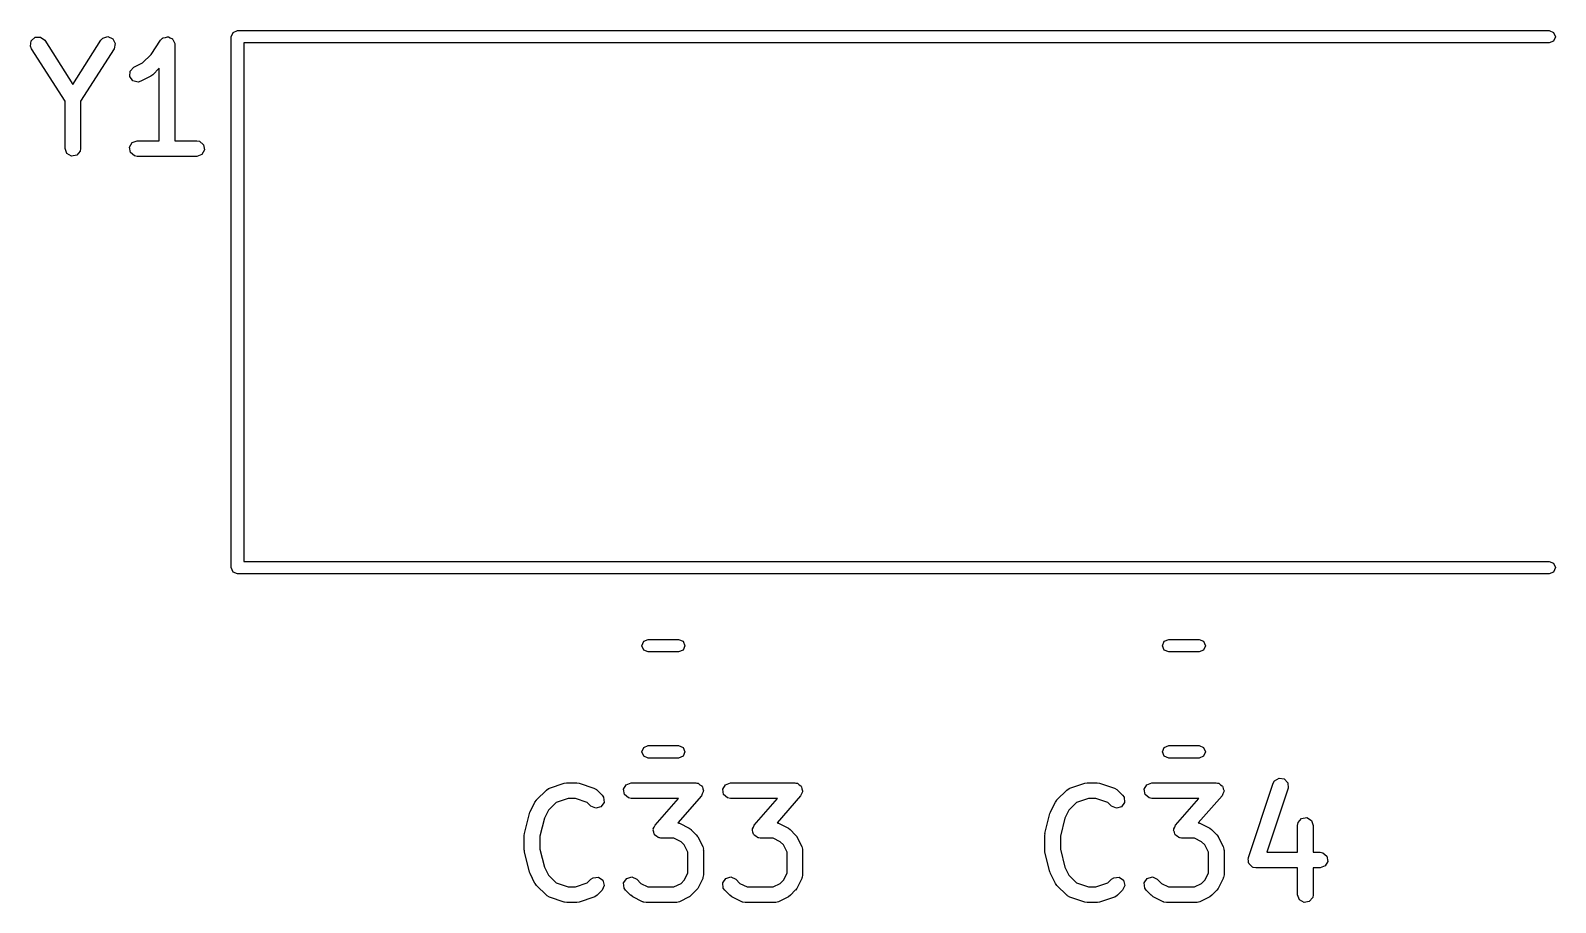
# Model space of a CAD drawing. Extents: x 50 to 157, y -175 to -22.
# Drawn here: x 98.27 to 112.92, y -155.23 to -146.85 of the extents above; entities that cross this region are included whole.
import ezdxf

# ---------------------------------------------------------------- set-up
doc = ezdxf.new("R2010")
doc.units = 0
doc.layers.add('BLACK', color=7, linetype='CONTINUOUS')

msp = doc.modelspace()

# ---------------------------------------------------------------- linework, layer by layer
at = {"layer": 'BLACK', "linetype": 'CONTINUOUS'}
for p, q in [((98.273, -146.954), (98.3108, -146.919)), ((98.3108, -146.919), (98.3621, -146.917)), ((98.3621, -146.917), (98.4028, -146.948)), ((98.9605, -146.929), (99.0094, -146.913)), ((99.0094, -146.913), (99.0568, -146.933)), ((99.5332, -146.928), (99.5373, -146.927)), ((99.5373, -146.927), (99.5401, -146.923)), ((99.5401, -146.923), (99.5615, -146.92)), ((99.5615, -146.92), (99.5824, -146.914)), ((99.5824, -146.914), (99.5863, -146.915)), ((99.5863, -146.915), (99.5906, -146.915)), ((99.5906, -146.915), (99.6094, -146.925)), ((99.6094, -146.925), (99.6294, -146.934)), ((100.195, -146.914), (100.213, -146.872)), ((100.195, -152.014), (100.195, -146.914)), ((100.213, -146.872), (100.255, -146.854)), ((100.255, -146.854), (112.855, -146.854)), ((112.855, -146.854), (112.897, -146.872)), ((112.897, -146.872), (112.915, -146.914)), ((112.915, -146.914), (112.897, -146.956)), ((98.2662, -147.005), (98.273, -146.954)), ((98.2762, -147.029), (98.2662, -147.005)), ((98.5978, -147.534), (98.2762, -147.029)), ((98.4028, -146.948), (98.6728, -147.372)), ((98.6728, -147.372), (98.9429, -146.948)), ((99.0694, -147.029), (98.7478, -147.534)), ((98.9429, -146.948), (98.9605, -146.929)), ((99.0568, -146.933), (99.0805, -146.979)), ((99.0805, -146.979), (99.0694, -147.029)), ((99.424, -147.083), (99.5152, -146.947)), ((99.5152, -146.947), (99.5332, -146.928)), ((99.6294, -146.934), (99.6313, -146.938)), ((99.6313, -146.938), (99.635, -146.94)), ((99.635, -146.94), (99.6425, -146.961)), ((99.6425, -146.961), (99.6521, -146.98)), ((99.6521, -146.98), (99.6511, -146.984)), ((99.6511, -146.984), (99.6526, -146.988)), ((99.6526, -146.988), (99.6526, -147.913)), ((112.855, -146.974), (100.315, -146.974)), ((100.315, -146.974), (100.315, -151.954)), ((112.897, -146.956), (112.855, -146.974)), ((99.223, -147.244), (99.2583, -147.207)), ((99.2583, -147.207), (99.3427, -147.165)), ((99.3427, -147.165), (99.424, -147.083)), ((99.5026, -147.217), (99.4401, -147.28)), ((99.5026, -147.913), (99.5026, -147.217)), ((99.22, -147.295), (99.223, -147.244)), ((99.2505, -147.337), (99.22, -147.295)), ((99.3004, -147.349), (99.2505, -147.337)), ((99.3254, -147.341), (99.3004, -147.349)), ((99.4206, -147.294), (99.3254, -147.341)), ((99.4218, -147.292), (99.4206, -147.294)), ((99.4401, -147.28), (99.4218, -147.292)), ((98.5978, -147.988), (98.5978, -147.534)), ((98.7478, -147.534), (98.7478, -147.988)), ((99.218, -147.975), (99.2436, -147.931)), ((99.2436, -147.931), (99.2919, -147.913)), ((99.2919, -147.913), (99.5026, -147.913)), ((99.6526, -147.913), (99.8633, -147.913)), ((99.8633, -147.913), (99.8889, -147.918)), ((99.8889, -147.918), (99.9282, -147.951)), ((99.9282, -147.951), (99.9371, -148.001)), ((98.6154, -148.037), (98.5978, -147.988)), ((98.6598, -148.062), (98.6154, -148.037)), ((98.7103, -148.053), (98.6598, -148.062)), ((98.7433, -148.014), (98.7103, -148.053)), ((98.7478, -147.988), (98.7433, -148.014)), ((99.2269, -148.026), (99.218, -147.975)), ((99.2662, -148.059), (99.2269, -148.026)), ((99.2919, -148.063), (99.2662, -148.059)), ((99.8633, -148.063), (99.2919, -148.063)), ((99.9115, -148.046), (99.8633, -148.063)), ((99.9371, -148.001), (99.9115, -148.046)), ((100.213, -152.056), (100.195, -152.014)), ((100.315, -151.954), (112.855, -151.954)), ((112.855, -151.954), (112.897, -151.972)), ((112.897, -151.972), (112.915, -152.014)), ((112.915, -152.014), (112.897, -152.056)), ((100.255, -152.074), (100.213, -152.056)), ((112.855, -152.074), (100.255, -152.074)), ((112.897, -152.056), (112.855, -152.074)), ((104.14, -152.764), (104.157, -152.722)), ((104.157, -152.806), (104.14, -152.764)), ((104.157, -152.722), (104.2, -152.704)), ((104.2, -152.704), (104.492, -152.704)), ((104.492, -152.704), (104.535, -152.722)), ((104.535, -152.722), (104.552, -152.764)), ((104.552, -152.764), (104.535, -152.806)), ((109.14, -152.764), (109.157, -152.722)), ((109.157, -152.806), (109.14, -152.764)), ((109.157, -152.722), (109.2, -152.704)), ((109.2, -152.704), (109.492, -152.704)), ((109.492, -152.704), (109.535, -152.722)), ((109.535, -152.722), (109.552, -152.764)), ((109.552, -152.764), (109.535, -152.806)), ((104.2, -152.824), (104.157, -152.806)), ((104.492, -152.824), (104.2, -152.824)), ((104.535, -152.806), (104.492, -152.824)), ((109.2, -152.824), (109.157, -152.806)), ((109.492, -152.824), (109.2, -152.824)), ((109.535, -152.806), (109.492, -152.824)), ((104.14, -153.784), (104.157, -153.742)), ((104.157, -153.826), (104.14, -153.784)), ((104.157, -153.742), (104.2, -153.724)), ((104.2, -153.724), (104.492, -153.724)), ((104.492, -153.724), (104.535, -153.742)), ((104.535, -153.742), (104.552, -153.784)), ((104.552, -153.784), (104.535, -153.826)), ((109.14, -153.784), (109.157, -153.742)), ((109.157, -153.826), (109.14, -153.784)), ((109.157, -153.742), (109.2, -153.724)), ((109.2, -153.724), (109.492, -153.724)), ((109.492, -153.724), (109.535, -153.742)), ((109.535, -153.742), (109.552, -153.784)), ((109.552, -153.784), (109.535, -153.826)), ((104.2, -153.844), (104.157, -153.826)), ((104.492, -153.844), (104.2, -153.844)), ((104.535, -153.826), (104.492, -153.844)), ((109.2, -153.844), (109.157, -153.826)), ((109.492, -153.844), (109.2, -153.844)), ((109.535, -153.826), (109.492, -153.844)), ((103.251, -154.133), (103.394, -154.085)), ((103.394, -154.085), (103.416, -154.082)), ((103.416, -154.082), (103.417, -154.081)), ((103.417, -154.081), (103.513, -154.081)), ((103.513, -154.081), (103.535, -154.085)), ((103.535, -154.085), (103.536, -154.085)), ((103.536, -154.085), (103.679, -154.133)), ((103.963, -154.143), (103.988, -154.099)), ((103.988, -154.099), (104.036, -154.081)), ((104.036, -154.081), (104.656, -154.081)), ((104.656, -154.081), (104.667, -154.083)), ((104.667, -154.083), (104.67, -154.083)), ((104.67, -154.083), (104.673, -154.084)), ((104.673, -154.084), (104.681, -154.086)), ((104.681, -154.086), (104.697, -154.099)), ((104.697, -154.099), (104.714, -154.109)), ((104.915, -154.143), (104.941, -154.099)), ((104.941, -154.099), (104.989, -154.081)), ((104.989, -154.081), (105.608, -154.081)), ((105.608, -154.081), (105.619, -154.083)), ((105.619, -154.083), (105.622, -154.083)), ((105.622, -154.083), (105.625, -154.084)), ((105.625, -154.084), (105.634, -154.086)), ((105.634, -154.086), (105.649, -154.099)), ((105.649, -154.099), (105.666, -154.109)), ((108.251, -154.133), (108.394, -154.085)), ((108.394, -154.085), (108.416, -154.082)), ((108.416, -154.082), (108.417, -154.081)), ((108.417, -154.081), (108.513, -154.081)), ((108.513, -154.081), (108.535, -154.085)), ((108.535, -154.085), (108.536, -154.085)), ((108.536, -154.085), (108.679, -154.133)), ((108.963, -154.143), (108.988, -154.099)), ((108.988, -154.099), (109.036, -154.081)), ((109.036, -154.081), (109.656, -154.081)), ((109.656, -154.081), (109.667, -154.083)), ((109.667, -154.083), (109.67, -154.083)), ((109.67, -154.083), (109.673, -154.084)), ((109.673, -154.084), (109.681, -154.086)), ((109.681, -154.086), (109.697, -154.099)), ((109.697, -154.099), (109.714, -154.109)), ((109.965, -154.799), (110.203, -154.085)), ((110.203, -154.085), (110.216, -154.062)), ((110.216, -154.062), (110.26, -154.035)), ((110.26, -154.035), (110.31, -154.043)), ((110.31, -154.043), (110.344, -154.081)), ((110.344, -154.081), (110.346, -154.132)), ((103.112, -154.266), (103.126, -154.248)), ((103.126, -154.246), (103.222, -154.151)), ((103.126, -154.248), (103.126, -154.246)), ((103.222, -154.151), (103.243, -154.136)), ((103.243, -154.136), (103.247, -154.136)), ((103.247, -154.136), (103.251, -154.133)), ((103.43, -154.231), (103.315, -154.27)), ((103.5, -154.231), (103.43, -154.231)), ((103.615, -154.27), (103.5, -154.231)), ((103.679, -154.133), (103.702, -154.145)), ((103.702, -154.145), (103.704, -154.149)), ((103.704, -154.149), (103.709, -154.151)), ((103.709, -154.151), (103.756, -154.199)), ((103.756, -154.199), (103.771, -154.22)), ((103.771, -154.22), (103.776, -154.271)), ((103.972, -154.194), (103.963, -154.143)), ((104.011, -154.227), (103.972, -154.194)), ((104.036, -154.231), (104.011, -154.227)), ((104.49, -154.231), (104.036, -154.231)), ((104.266, -154.488), (104.49, -154.231)), ((104.712, -154.206), (104.484, -154.466)), ((104.719, -154.187), (104.712, -154.206)), ((104.714, -154.109), (104.716, -154.115)), ((104.716, -154.115), (104.72, -154.119)), ((104.729, -154.169), (104.719, -154.187)), ((104.72, -154.119), (104.724, -154.139)), ((104.724, -154.139), (104.731, -154.158)), ((104.731, -154.158), (104.728, -154.164)), ((104.728, -154.164), (104.729, -154.169)), ((104.924, -154.194), (104.915, -154.143)), ((104.963, -154.227), (104.924, -154.194)), ((104.989, -154.231), (104.963, -154.227)), ((105.443, -154.231), (104.989, -154.231)), ((105.218, -154.488), (105.443, -154.231)), ((105.664, -154.206), (105.437, -154.466)), ((105.672, -154.187), (105.664, -154.206)), ((105.666, -154.109), (105.668, -154.115)), ((105.668, -154.115), (105.673, -154.119)), ((105.682, -154.169), (105.672, -154.187)), ((105.673, -154.119), (105.676, -154.139)), ((105.676, -154.139), (105.683, -154.158)), ((105.683, -154.158), (105.681, -154.164)), ((105.681, -154.164), (105.682, -154.169)), ((108.112, -154.266), (108.126, -154.248)), ((108.126, -154.246), (108.222, -154.151)), ((108.126, -154.248), (108.126, -154.246)), ((108.222, -154.151), (108.243, -154.136)), ((108.243, -154.136), (108.247, -154.136)), ((108.247, -154.136), (108.251, -154.133)), ((108.43, -154.231), (108.315, -154.27)), ((108.5, -154.231), (108.43, -154.231)), ((108.615, -154.27), (108.5, -154.231)), ((108.679, -154.133), (108.702, -154.145)), ((108.702, -154.145), (108.704, -154.149)), ((108.704, -154.149), (108.709, -154.151)), ((108.709, -154.151), (108.756, -154.199)), ((108.756, -154.199), (108.771, -154.22)), ((108.771, -154.22), (108.776, -154.271)), ((108.972, -154.194), (108.963, -154.143)), ((109.011, -154.227), (108.972, -154.194)), ((109.036, -154.231), (109.011, -154.227)), ((109.49, -154.231), (109.036, -154.231)), ((109.266, -154.488), (109.49, -154.231)), ((109.712, -154.206), (109.484, -154.466)), ((109.719, -154.187), (109.712, -154.206)), ((109.714, -154.109), (109.716, -154.115)), ((109.716, -154.115), (109.72, -154.119)), ((109.729, -154.169), (109.719, -154.187)), ((109.72, -154.119), (109.724, -154.139)), ((109.724, -154.139), (109.731, -154.158)), ((109.731, -154.158), (109.728, -154.164)), ((109.728, -154.164), (109.729, -154.169)), ((110.346, -154.132), (110.141, -154.748)), ((103.011, -154.567), (103.059, -154.376)), ((103.059, -154.376), (103.064, -154.364)), ((103.064, -154.364), (103.065, -154.361)), ((103.065, -154.361), (103.112, -154.266)), ((103.241, -154.344), (103.202, -154.421)), ((103.315, -154.27), (103.241, -154.344)), ((103.65, -154.305), (103.615, -154.27)), ((103.697, -154.326), (103.65, -154.305)), ((103.746, -154.313), (103.697, -154.326)), ((103.776, -154.271), (103.746, -154.313)), ((108.011, -154.567), (108.059, -154.376)), ((108.059, -154.376), (108.064, -154.364)), ((108.064, -154.364), (108.065, -154.361)), ((108.065, -154.361), (108.112, -154.266)), ((108.241, -154.344), (108.202, -154.421)), ((108.315, -154.27), (108.241, -154.344)), ((108.65, -154.305), (108.615, -154.27)), ((108.697, -154.326), (108.65, -154.305)), ((108.746, -154.313), (108.697, -154.326)), ((108.776, -154.271), (108.746, -154.313)), ((103.202, -154.421), (103.159, -154.594)), ((104.247, -154.536), (104.249, -154.53)), ((104.254, -154.555), (104.247, -154.536)), ((104.248, -154.524), (104.258, -154.507)), ((104.249, -154.53), (104.248, -154.524)), ((104.258, -154.507), (104.266, -154.488)), ((104.484, -154.466), (104.491, -154.467)), ((104.491, -154.467), (104.494, -154.47)), ((104.494, -154.47), (104.499, -154.47)), ((104.499, -154.47), (104.594, -154.518)), ((104.594, -154.518), (104.612, -154.531)), ((104.612, -154.531), (104.613, -154.532)), ((104.613, -154.532), (104.661, -154.58)), ((105.2, -154.536), (105.202, -154.53)), ((105.206, -154.555), (105.2, -154.536)), ((105.201, -154.524), (105.211, -154.507)), ((105.202, -154.53), (105.201, -154.524)), ((105.211, -154.507), (105.218, -154.488)), ((105.437, -154.466), (105.443, -154.467)), ((105.443, -154.467), (105.447, -154.47)), ((105.447, -154.47), (105.451, -154.47)), ((105.451, -154.47), (105.546, -154.518)), ((105.546, -154.518), (105.564, -154.531)), ((105.564, -154.531), (105.566, -154.532)), ((105.566, -154.532), (105.613, -154.58)), ((108.202, -154.421), (108.159, -154.594)), ((109.247, -154.536), (109.249, -154.53)), ((109.254, -154.555), (109.247, -154.536)), ((109.248, -154.524), (109.258, -154.507)), ((109.249, -154.53), (109.248, -154.524)), ((109.258, -154.507), (109.266, -154.488)), ((109.484, -154.466), (109.491, -154.467)), ((109.491, -154.467), (109.494, -154.47)), ((109.494, -154.47), (109.499, -154.47)), ((109.499, -154.47), (109.594, -154.518)), ((109.594, -154.518), (109.612, -154.531)), ((109.612, -154.531), (109.613, -154.532)), ((109.613, -154.532), (109.661, -154.58)), ((110.438, -154.49), (110.442, -154.464)), ((110.438, -154.748), (110.438, -154.49)), ((110.442, -154.464), (110.475, -154.425)), ((110.475, -154.425), (110.526, -154.416)), ((110.526, -154.416), (110.57, -154.442)), ((110.57, -154.442), (110.588, -154.49)), ((110.588, -154.49), (110.588, -154.748)), ((103.009, -154.585), (103.012, -154.57)), ((103.009, -154.728), (103.009, -154.585)), ((103.012, -154.57), (103.011, -154.567)), ((103.159, -154.594), (103.159, -154.719)), ((104.257, -154.575), (104.254, -154.555)), ((104.262, -154.579), (104.257, -154.575)), ((104.264, -154.584), (104.262, -154.579)), ((104.281, -154.595), (104.264, -154.584)), ((104.297, -154.608), (104.281, -154.595)), ((104.305, -154.609), (104.297, -154.608)), ((104.308, -154.611), (104.305, -154.609)), ((104.311, -154.61), (104.308, -154.611)), ((104.322, -154.612), (104.311, -154.61)), ((104.447, -154.612), (104.322, -154.612)), ((104.516, -154.647), (104.447, -154.612)), ((104.546, -154.677), (104.516, -154.647)), ((104.581, -154.746), (104.546, -154.677)), ((104.661, -154.58), (104.674, -154.598)), ((104.674, -154.598), (104.675, -154.599)), ((104.675, -154.599), (104.723, -154.694)), ((105.21, -154.575), (105.206, -154.555)), ((105.214, -154.579), (105.21, -154.575)), ((105.216, -154.584), (105.214, -154.579)), ((105.233, -154.595), (105.216, -154.584)), ((105.249, -154.608), (105.233, -154.595)), ((105.257, -154.609), (105.249, -154.608)), ((105.26, -154.611), (105.257, -154.609)), ((105.263, -154.61), (105.26, -154.611)), ((105.275, -154.612), (105.263, -154.61)), ((105.4, -154.612), (105.275, -154.612)), ((105.468, -154.647), (105.4, -154.612)), ((105.499, -154.677), (105.468, -154.647)), ((105.533, -154.746), (105.499, -154.677)), ((105.613, -154.58), (105.626, -154.598)), ((105.626, -154.598), (105.627, -154.599)), ((105.627, -154.599), (105.675, -154.694)), ((108.009, -154.585), (108.012, -154.57)), ((108.009, -154.728), (108.009, -154.585)), ((108.012, -154.57), (108.011, -154.567)), ((108.159, -154.594), (108.159, -154.719)), ((109.257, -154.575), (109.254, -154.555)), ((109.262, -154.579), (109.257, -154.575)), ((109.264, -154.584), (109.262, -154.579)), ((109.281, -154.595), (109.264, -154.584)), ((109.297, -154.608), (109.281, -154.595)), ((109.305, -154.609), (109.297, -154.608)), ((109.308, -154.611), (109.305, -154.609)), ((109.311, -154.61), (109.308, -154.611)), ((109.322, -154.612), (109.311, -154.61)), ((109.447, -154.612), (109.322, -154.612)), ((109.516, -154.647), (109.447, -154.612)), ((109.546, -154.677), (109.516, -154.647)), ((109.581, -154.746), (109.546, -154.677)), ((109.661, -154.58), (109.674, -154.598)), ((109.674, -154.598), (109.675, -154.599)), ((109.675, -154.599), (109.723, -154.694)), ((103.01, -154.731), (103.009, -154.728)), ((103.011, -154.746), (103.01, -154.731)), ((103.059, -154.936), (103.011, -154.746)), ((103.159, -154.719), (103.202, -154.892)), ((104.581, -154.948), (104.581, -154.746)), ((104.723, -154.694), (104.73, -154.719)), ((104.73, -154.719), (104.729, -154.724)), ((104.729, -154.724), (104.731, -154.728)), ((104.731, -154.728), (104.731, -154.966)), ((105.533, -154.948), (105.533, -154.746)), ((105.675, -154.694), (105.682, -154.719)), ((105.682, -154.719), (105.681, -154.724)), ((105.681, -154.724), (105.683, -154.728)), ((105.683, -154.728), (105.683, -154.966)), ((108.01, -154.731), (108.009, -154.728)), ((108.011, -154.746), (108.01, -154.731)), ((108.059, -154.936), (108.011, -154.746)), ((108.159, -154.719), (108.202, -154.892)), ((109.581, -154.948), (109.581, -154.746)), ((109.723, -154.694), (109.73, -154.719)), ((109.73, -154.719), (109.729, -154.724)), ((109.729, -154.724), (109.731, -154.728)), ((109.731, -154.728), (109.731, -154.966)), ((109.963, -154.81), (109.965, -154.805)), ((109.966, -154.83), (109.963, -154.81)), ((109.965, -154.805), (109.965, -154.799)), ((109.967, -154.851), (109.966, -154.83)), ((110.141, -154.748), (110.438, -154.748)), ((110.588, -154.748), (110.656, -154.748)), ((110.656, -154.748), (110.681, -154.753)), ((110.681, -154.753), (110.72, -154.786)), ((110.729, -154.836), (110.704, -154.88)), ((110.72, -154.786), (110.729, -154.836)), ((103.061, -154.939), (103.059, -154.936)), ((103.065, -154.952), (103.061, -154.939)), ((103.112, -155.047), (103.065, -154.952)), ((103.202, -154.892), (103.241, -154.969)), ((103.241, -154.969), (103.315, -155.043)), ((104.546, -155.017), (104.581, -154.948)), ((104.731, -154.966), (104.726, -154.992)), ((105.499, -155.017), (105.533, -154.948)), ((105.683, -154.966), (105.678, -154.992)), ((108.061, -154.939), (108.059, -154.936)), ((108.065, -154.952), (108.061, -154.939)), ((108.112, -155.047), (108.065, -154.952)), ((108.202, -154.892), (108.241, -154.969)), ((108.241, -154.969), (108.315, -155.043)), ((109.546, -155.017), (109.581, -154.948)), ((109.731, -154.966), (109.726, -154.992)), ((109.971, -154.855), (109.967, -154.851)), ((109.972, -154.861), (109.971, -154.855)), ((109.987, -154.874), (109.972, -154.861)), ((110.001, -154.889), (109.987, -154.874)), ((110.006, -154.89), (110.001, -154.889)), ((110.011, -154.894), (110.006, -154.89)), ((110.036, -154.898), (110.011, -154.894)), ((110.438, -154.898), (110.036, -154.898)), ((110.438, -155.156), (110.438, -154.898)), ((110.656, -154.898), (110.588, -154.898)), ((110.588, -154.898), (110.588, -155.156)), ((110.704, -154.88), (110.656, -154.898)), ((103.113, -155.048), (103.112, -155.047)), ((103.126, -155.067), (103.113, -155.048)), ((103.222, -155.162), (103.126, -155.067)), ((103.315, -155.043), (103.43, -155.081)), ((103.43, -155.081), (103.5, -155.081)), ((103.5, -155.081), (103.615, -155.043)), ((103.615, -155.043), (103.65, -155.008)), ((103.65, -155.008), (103.671, -154.993)), ((103.671, -154.993), (103.723, -154.989)), ((103.756, -155.114), (103.709, -155.162)), ((103.723, -154.989), (103.765, -155.018)), ((103.778, -155.068), (103.756, -155.114)), ((103.765, -155.018), (103.778, -155.068)), ((103.964, -155.042), (103.993, -155)), ((103.969, -155.093), (103.964, -155.042)), ((103.983, -155.114), (103.969, -155.093)), ((104.031, -155.162), (103.983, -155.114)), ((103.993, -155), (104.043, -154.986)), ((104.043, -154.986), (104.09, -155.008)), ((104.09, -155.008), (104.129, -155.047)), ((104.129, -155.047), (104.197, -155.081)), ((104.197, -155.081), (104.447, -155.081)), ((104.447, -155.081), (104.516, -155.047)), ((104.516, -155.047), (104.546, -155.017)), ((104.661, -155.114), (104.613, -155.162)), ((104.662, -155.113), (104.661, -155.114)), ((104.675, -155.095), (104.662, -155.113)), ((104.723, -154.999), (104.675, -155.095)), ((104.726, -154.992), (104.723, -154.995)), ((104.723, -154.995), (104.723, -154.999)), ((104.916, -155.042), (104.946, -155)), ((104.921, -155.093), (104.916, -155.042)), ((104.936, -155.114), (104.921, -155.093)), ((104.983, -155.162), (104.936, -155.114)), ((104.946, -155), (104.995, -154.986)), ((104.995, -154.986), (105.042, -155.008)), ((105.042, -155.008), (105.081, -155.047)), ((105.081, -155.047), (105.149, -155.081)), ((105.149, -155.081), (105.4, -155.081)), ((105.4, -155.081), (105.468, -155.047)), ((105.468, -155.047), (105.499, -155.017)), ((105.613, -155.114), (105.566, -155.162)), ((105.614, -155.113), (105.613, -155.114)), ((105.627, -155.095), (105.614, -155.113)), ((105.675, -154.999), (105.627, -155.095)), ((105.678, -154.992), (105.675, -154.995)), ((105.675, -154.995), (105.675, -154.999)), ((108.113, -155.048), (108.112, -155.047)), ((108.126, -155.067), (108.113, -155.048)), ((108.222, -155.162), (108.126, -155.067)), ((108.315, -155.043), (108.43, -155.081)), ((108.43, -155.081), (108.5, -155.081)), ((108.5, -155.081), (108.615, -155.043)), ((108.615, -155.043), (108.65, -155.008)), ((108.65, -155.008), (108.671, -154.993)), ((108.671, -154.993), (108.723, -154.989)), ((108.756, -155.114), (108.709, -155.162)), ((108.723, -154.989), (108.765, -155.018)), ((108.778, -155.068), (108.756, -155.114)), ((108.765, -155.018), (108.778, -155.068)), ((108.964, -155.042), (108.993, -155)), ((108.969, -155.093), (108.964, -155.042)), ((108.983, -155.114), (108.969, -155.093)), ((109.031, -155.162), (108.983, -155.114)), ((108.993, -155), (109.043, -154.986)), ((109.043, -154.986), (109.09, -155.008)), ((109.09, -155.008), (109.129, -155.047)), ((109.129, -155.047), (109.197, -155.081)), ((109.197, -155.081), (109.447, -155.081)), ((109.447, -155.081), (109.516, -155.047)), ((109.516, -155.047), (109.546, -155.017)), ((109.661, -155.114), (109.613, -155.162)), ((109.662, -155.113), (109.661, -155.114)), ((109.675, -155.095), (109.662, -155.113)), ((109.723, -154.999), (109.675, -155.095)), ((109.726, -154.992), (109.723, -154.995)), ((109.723, -154.995), (109.723, -154.999)), ((103.226, -155.164), (103.222, -155.162)), ((103.228, -155.168), (103.226, -155.164)), ((103.251, -155.18), (103.228, -155.168)), ((103.394, -155.228), (103.251, -155.18)), ((103.395, -155.227), (103.394, -155.228)), ((103.417, -155.231), (103.395, -155.227)), ((103.513, -155.231), (103.417, -155.231)), ((103.514, -155.231), (103.513, -155.231)), ((103.536, -155.228), (103.514, -155.231)), ((103.679, -155.18), (103.536, -155.228)), ((103.683, -155.177), (103.679, -155.18)), ((103.687, -155.177), (103.683, -155.177)), ((103.709, -155.162), (103.687, -155.177)), ((104.033, -155.162), (104.031, -155.162)), ((104.051, -155.176), (104.033, -155.162)), ((104.146, -155.223), (104.051, -155.176)), ((104.15, -155.224), (104.146, -155.223)), ((104.154, -155.227), (104.15, -155.224)), ((104.179, -155.231), (104.154, -155.227)), ((104.465, -155.231), (104.179, -155.231)), ((104.469, -155.23), (104.465, -155.231)), ((104.474, -155.231), (104.469, -155.23)), ((104.499, -155.223), (104.474, -155.231)), ((104.594, -155.176), (104.499, -155.223)), ((104.595, -155.175), (104.594, -155.176)), ((104.613, -155.162), (104.595, -155.175)), ((104.985, -155.162), (104.983, -155.162)), ((105.003, -155.176), (104.985, -155.162)), ((105.098, -155.223), (105.003, -155.176)), ((105.103, -155.224), (105.098, -155.223)), ((105.106, -155.227), (105.103, -155.224)), ((105.132, -155.231), (105.106, -155.227)), ((105.417, -155.231), (105.132, -155.231)), ((105.422, -155.23), (105.417, -155.231)), ((105.426, -155.231), (105.422, -155.23)), ((105.451, -155.223), (105.426, -155.231)), ((105.546, -155.176), (105.451, -155.223)), ((105.547, -155.175), (105.546, -155.176)), ((105.566, -155.162), (105.547, -155.175)), ((108.226, -155.164), (108.222, -155.162)), ((108.228, -155.168), (108.226, -155.164)), ((108.251, -155.18), (108.228, -155.168)), ((108.394, -155.228), (108.251, -155.18)), ((108.395, -155.227), (108.394, -155.228)), ((108.417, -155.231), (108.395, -155.227)), ((108.513, -155.231), (108.417, -155.231)), ((108.514, -155.231), (108.513, -155.231)), ((108.536, -155.228), (108.514, -155.231)), ((108.679, -155.18), (108.536, -155.228)), ((108.683, -155.177), (108.679, -155.18)), ((108.687, -155.177), (108.683, -155.177)), ((108.709, -155.162), (108.687, -155.177)), ((109.033, -155.162), (109.031, -155.162)), ((109.051, -155.176), (109.033, -155.162)), ((109.146, -155.223), (109.051, -155.176)), ((109.15, -155.224), (109.146, -155.223)), ((109.154, -155.227), (109.15, -155.224)), ((109.179, -155.231), (109.154, -155.227)), ((109.465, -155.231), (109.179, -155.231)), ((109.469, -155.23), (109.465, -155.231)), ((109.474, -155.231), (109.469, -155.23)), ((109.499, -155.223), (109.474, -155.231)), ((109.594, -155.176), (109.499, -155.223)), ((109.595, -155.175), (109.594, -155.176)), ((109.613, -155.162), (109.595, -155.175)), ((110.455, -155.205), (110.438, -155.156)), ((110.5, -155.23), (110.455, -155.205)), ((110.55, -155.221), (110.5, -155.23)), ((110.583, -155.182), (110.55, -155.221)), ((110.588, -155.156), (110.583, -155.182))]:
    msp.add_line(p, q, dxfattribs=at)

doc.saveas('drawing.dxf')
